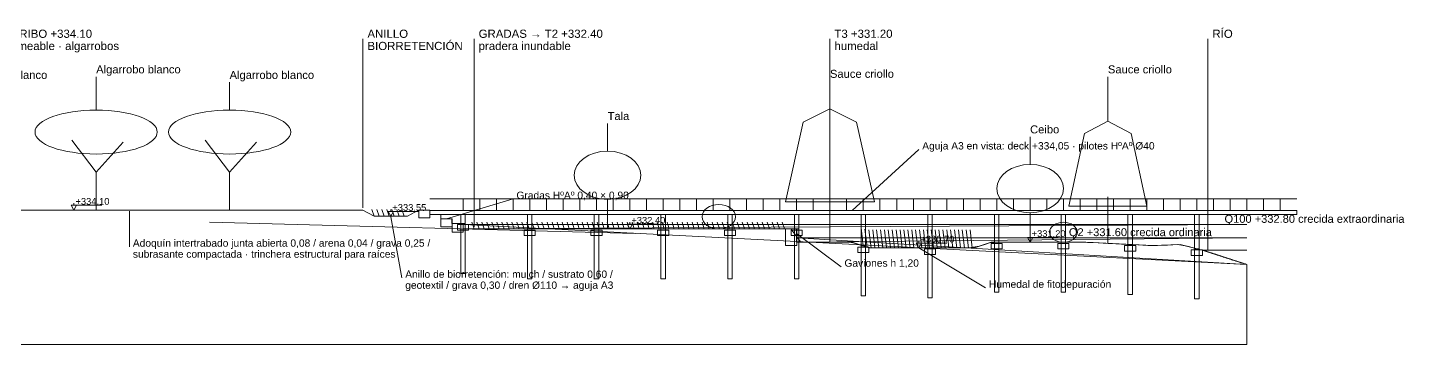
# Model space of a CAD drawing. Header units: metres. Extents: x -1097 to 1588, y -673 to 884.
# Drawn here: x 543.8 to 667.7, y -173 to -144.5 of the extents above; entities that cross this region are included whole.
import ezdxf

# ---------------------------------------------------------------- set-up
doc = ezdxf.new("R2010")
doc.units = ezdxf.units.M
for name, color, linetype, lineweight, plot in [('CORTE-AGUA', 5, 'Continuous', 0, False), ('CORTE-ESTRUCTURA', 30, 'Continuous', 0, False), ('CORTE-TERRENO', 7, 'Continuous', 0, False), ('CORTE-TERRENO_EXIST', 9, 'Continuous', 0, False), ('CORTE-TEXTO', 7, 'Continuous', 0, False), ('CORTE-VEGETACION', 3, 'Continuous', 0, False), ('COTAS', 7, 'Continuous', 0, False), ('SUDS-PASARELA', 30, 'Continuous', 0, False), ('TERRAZAS-GAVIONES', 8, 'Continuous', 0, False)]:
    doc.layers.add(name, color=color, linetype=linetype, lineweight=lineweight, plot=plot)
doc.styles.add('ARIAL', font='arial.ttf')

msp = doc.modelspace()

# ---------------------------------------------------------------- linework, layer by layer
at = {"layer": 'CORTE-AGUA'}
for points in [[(583.07, -162.2), (653.49, -165.8), (652.6, -165.51), (651.71, -165.22), (650.82, -164.93), (649.92, -164.64), (649.03, -164.39), (648.14, -164.16), (647.25, -164.01), (646.36, -164.05), (645.47, -164.08), (644.58, -164.08), (643.69, -164.03), (642.79, -163.99), (641.9, -163.95), (641.01, -163.9), (640.12, -163.86), (639.23, -163.81), (638.34, -163.8), (637.45, -163.8), (636.55, -163.8), (635.66, -163.8), (634.77, -163.8), (633.88, -163.8), (632.99, -163.8), (632.1, -163.8), (631.21, -163.8), (630.32, -163.86), (629.42, -164.16), (628.53, -164.3), (627.64, -164.3), (626.75, -164.3), (625.86, -164.3), (624.97, -164.3), (624.08, -164.3), (623.18, -164.3), (622.29, -164.3), (621.4, -164.3), (620.51, -164.3), (619.62, -164.3), (618.73, -164.04), (617.84, -163.8), (616.94, -163.8), (616.05, -163.8), (615.16, -163.8), (614.27, -163.8), (613.38, -163.8), (612.49, -162.6), (611.6, -162.6), (610.71, -162.6), (609.81, -162.6), (608.92, -162.6), (608.03, -162.6), (607.14, -162.6), (606.25, -162.6), (605.36, -162.6), (604.47, -162.6), (603.57, -162.6), (602.68, -162.6), (601.79, -162.6), (600.9, -162.6), (600.01, -162.6), (599.12, -162.6), (598.23, -162.6), (597.34, -162.6), (596.44, -162.6), (595.55, -162.6), (594.66, -162.6), (593.77, -162.6), (592.88, -162.6), (591.99, -162.6), (591.1, -162.6), (590.2, -162.6), (589.31, -162.6), (588.42, -162.6), (587.53, -162.6), (586.64, -162.6), (585.75, -162.6), (584.86, -162.6), (583.97, -162.6), (653.49, -162.2), (583.07, -162.2)], [(613.02, -163.4), (653.49, -165.8), (652.98, -165.63), (652.47, -165.47), (651.95, -165.3), (651.44, -165.13), (650.93, -164.97), (650.42, -164.8), (649.9, -164.63), (649.39, -164.48), (648.88, -164.35), (648.37, -164.22), (647.85, -164.09), (647.34, -164.01), (646.83, -164.03), (646.32, -164.05), (645.81, -164.07), (645.29, -164.09), (644.78, -164.09), (644.27, -164.06), (643.76, -164.04), (643.24, -164.01), (642.73, -163.99), (642.22, -163.96), (641.71, -163.94), (641.2, -163.91), (640.68, -163.88), (640.17, -163.86), (639.66, -163.83), (639.15, -163.81), (638.63, -163.8), (638.12, -163.8), (637.61, -163.8), (637.1, -163.8), (636.58, -163.8), (636.07, -163.8), (635.56, -163.8), (635.05, -163.8), (634.54, -163.8), (634.02, -163.8), (633.51, -163.8), (633, -163.8), (632.49, -163.8), (631.97, -163.8), (631.46, -163.8), (630.95, -163.8), (630.44, -163.82), (629.93, -163.99), (629.41, -164.16), (628.9, -164.3), (628.39, -164.3), (627.88, -164.3), (627.36, -164.3), (626.85, -164.3), (626.34, -164.3), (625.83, -164.3), (625.31, -164.3), (624.8, -164.3), (624.29, -164.3), (623.78, -164.3), (623.27, -164.3), (622.75, -164.3), (622.24, -164.3), (621.73, -164.3), (621.22, -164.3), (620.7, -164.3), (620.19, -164.3), (619.68, -164.3), (619.17, -164.19), (618.65, -164.02), (618.14, -163.85), (617.63, -163.8), (617.12, -163.8), (616.61, -163.8), (616.09, -163.8), (615.58, -163.8), (615.07, -163.8), (614.56, -163.8), (614.04, -163.8), (613.53, -163.8), (653.49, -163.4), (613.02, -163.4)], [(649.58, -164.5), (653.49, -165.8), (653.44, -165.78), (653.39, -165.77), (653.34, -165.75), (653.29, -165.74), (653.24, -165.72), (653.19, -165.7), (653.14, -165.69), (653.09, -165.67), (653.04, -165.66), (653, -165.64), (652.95, -165.62), (652.9, -165.61), (652.85, -165.59), (652.8, -165.58), (652.75, -165.56), (652.7, -165.54), (652.65, -165.53), (652.6, -165.51), (652.55, -165.49), (652.5, -165.48), (652.45, -165.46), (652.4, -165.45), (652.35, -165.43), (652.3, -165.41), (652.25, -165.4), (652.2, -165.38), (652.15, -165.37), (652.11, -165.35), (652.06, -165.33), (652.01, -165.32), (651.96, -165.3), (651.91, -165.29), (651.86, -165.27), (651.81, -165.25), (651.76, -165.24), (651.71, -165.22), (651.66, -165.21), (651.61, -165.19), (651.56, -165.17), (651.51, -165.16), (651.46, -165.14), (651.41, -165.13), (651.36, -165.11), (651.31, -165.09), (651.27, -165.08), (651.22, -165.06), (651.17, -165.04), (651.12, -165.03), (651.07, -165.01), (651.02, -165), (650.97, -164.98), (650.92, -164.96), (650.87, -164.95), (650.82, -164.93), (650.77, -164.92), (650.72, -164.9), (650.67, -164.88), (650.62, -164.87), (650.57, -164.85), (650.52, -164.84), (650.47, -164.82), (650.42, -164.8), (650.38, -164.79), (650.33, -164.77), (650.28, -164.76), (650.23, -164.74), (650.18, -164.72), (650.13, -164.71), (650.08, -164.69), (650.03, -164.68), (649.98, -164.66), (649.93, -164.64), (649.88, -164.63), (649.83, -164.61), (649.78, -164.59), (649.73, -164.58), (649.68, -164.56), (649.63, -164.55), (653.49, -164.5), (649.58, -164.5)]]:
    msp.add_lwpolyline(points, close=True, dxfattribs=at)
for points in [[(583.07, -162.2), (653.49, -162.2)], [(613.02, -163.4), (653.49, -163.4)], [(649.58, -164.5), (653.49, -164.5)]]:
    msp.add_lwpolyline(points, dxfattribs=at)
at = {"layer": 'CORTE-ESTRUCTURA'}
for points in [[(582.5, -162.2), (583.5, -162.2), (583.5, -162.7), (582.5, -162.7)], [(582.8, -161.3), (583.2, -161.3), (583.2, -162.1), (582.8, -162.1)], [(588.8, -161.3), (589.2, -161.3), (589.2, -162.6), (588.8, -162.6)], [(594.8, -161.3), (595.2, -161.3), (595.2, -162.6), (594.8, -162.6)], [(600.8, -161.3), (601.2, -161.3), (601.2, -162.6), (600.8, -162.6)], [(606.8, -161.3), (607.2, -161.3), (607.2, -162.6), (606.8, -162.6)], [(612.8, -161.3), (613.2, -161.3), (613.2, -162.6), (612.8, -162.6)], [(618.8, -161.3), (619.2, -161.3), (619.2, -164.13), (618.8, -164.13)], [(624.8, -161.3), (625.2, -161.3), (625.2, -164.3), (624.8, -164.3)], [(630.8, -161.3), (631.2, -161.3), (631.2, -163.8), (630.8, -163.8)], [(636.8, -161.3), (637.2, -161.3), (637.2, -163.8), (636.8, -163.8)], [(642.8, -161.3), (643.2, -161.3), (643.2, -164), (642.8, -164)], [(648.8, -161.3), (649.2, -161.3), (649.2, -164.38), (648.8, -164.38)], [(588.5, -162.7), (589.5, -162.7), (589.5, -163.2), (588.5, -163.2)], [(594.5, -162.7), (595.5, -162.7), (595.5, -163.2), (594.5, -163.2)], [(600.5, -162.7), (601.5, -162.7), (601.5, -163.2), (600.5, -163.2)], [(606.5, -162.7), (607.5, -162.7), (607.5, -163.2), (606.5, -163.2)], [(612.5, -162.7), (613.5, -162.7), (613.5, -163.2), (612.5, -163.2)], [(618.5, -164.23), (619.5, -164.23), (619.5, -164.73), (618.5, -164.73)], [(624.5, -164.4), (625.5, -164.4), (625.5, -164.9), (624.5, -164.9)], [(630.5, -163.9), (631.5, -163.9), (631.5, -164.4), (630.5, -164.4)], [(636.5, -163.9), (637.5, -163.9), (637.5, -164.4), (636.5, -164.4)], [(642.5, -164.1), (643.5, -164.1), (643.5, -164.6), (642.5, -164.6)], [(648.5, -164.48), (649.5, -164.48), (649.5, -164.98), (648.5, -164.98)]]:
    msp.add_lwpolyline(points, close=True, dxfattribs=at)
for points in [[(582.8, -162.1), (582.8, -166.6), (583.2, -166.6), (583.2, -162.1)], [(588.8, -162.6), (588.8, -167.1), (589.2, -167.1), (589.2, -162.6)], [(594.8, -162.6), (594.8, -167.1), (595.2, -167.1), (595.2, -162.6)], [(600.8, -162.6), (600.8, -167.1), (601.2, -167.1), (601.2, -162.6)], [(606.8, -162.6), (606.8, -167.1), (607.2, -167.1), (607.2, -162.6)], [(612.8, -162.6), (612.8, -167.1), (613.2, -167.1), (613.2, -162.6)], [(618.8, -164.13), (618.8, -168.63), (619.2, -168.63), (619.2, -164.13)], [(624.8, -164.3), (624.8, -168.8), (625.2, -168.8), (625.2, -164.3)], [(630.8, -163.8), (630.8, -168.3), (631.2, -168.3), (631.2, -163.8)], [(636.8, -163.8), (636.8, -168.3), (637.2, -168.3), (637.2, -163.8)], [(642.8, -164), (642.8, -168.5), (643.2, -168.5), (643.2, -164)], [(648.8, -164.38), (648.8, -168.88), (649.2, -168.88), (649.2, -164.38)]]:
    msp.add_lwpolyline(points, dxfattribs=at)
at = {"layer": 'CORTE-TERRENO'}
for points in [[(533, -160.9), (574, -160.9), (575, -161.45), (578, -161.45), (579, -160.9), (580, -160.9), (580, -161.3), (581, -161.3), (581, -161.7), (582, -161.7), (582, -162.1), (583, -162.1), (583, -162.6), (613, -162.6), (613, -163.8), (618, -163.8), (619.5, -164.3), (629, -164.3), (630.5, -163.8), (639, -163.8), (645, -164.1), (647.49, -164), (649.49, -164.5), (653.49, -165.8), (653.49, -173), (480, -173)], [(533, -160.9), (574, -160.9), (575, -161.45), (578, -161.45), (579, -160.9), (580, -160.9), (580, -161.3), (581, -161.3), (581, -161.7), (582, -161.7), (582, -162.1), (583, -162.1), (583, -162.6), (613, -162.6), (613, -163.8), (618, -163.8), (619.5, -164.3), (629, -164.3), (630.5, -163.8), (639, -163.8), (645, -164.1), (647.49, -164), (649.49, -164.5), (653.49, -165.8)]]:
    msp.add_lwpolyline(points, dxfattribs=at)
at = {"layer": 'CORTE-TERRENO_EXIST'}
msp.add_lwpolyline([(560.2, -162), (598.47, -163)], dxfattribs=at)
at = {"layer": 'CORTE-TEXTO'}
for points in [[(574, -160.7), (574, -145.5)], [(584, -162.4), (584, -145.5)], [(616, -163.6), (616, -145.5)], [(650, -164.47), (650, -145.5)], [(618, -160.95), (624, -155.45)], [(581.5, -161.7), (587.5, -159.9)], [(553, -161), (553, -164.2)], [(576.5, -161.5), (577.5, -167)], [(613, -163), (617, -166)], [(624, -164.3), (630, -167.9)]]:
    msp.add_lwpolyline(points, dxfattribs=at)
at = {"layer": 'CORTE-VEGETACION'}
for points in [[(550, -151.9), (550, -148.9)], [(562, -151.9), (562, -149.4)], [(616, -151.8), (616, -149.3)], [(641, -152.9), (641, -148.9)], [(596, -155.6), (596, -153.1)], [(550, -157.48), (547.8, -154.6)], [(550, -157.48), (552.42, -154.78)], [(562, -157.48), (559.8, -154.6)], [(562, -157.48), (564.42, -154.78)], [(634, -156.8), (634, -154.3)], [(550, -160.9), (550, -157.48)], [(562, -160.9), (562, -157.48)], [(616, -163.8), (616, -159.24)], [(641, -163.9), (641, -159.72)], [(575, -161.45), (574.8, -160.85)], [(575.45, -161.45), (575.25, -160.85)], [(575.9, -161.45), (575.7, -160.85)], [(576.35, -161.45), (576.15, -160.85)], [(576.8, -161.45), (576.6, -160.85)], [(577.25, -161.45), (577.05, -160.85)], [(577.7, -161.45), (577.5, -160.85)], [(596, -162.6), (596, -159.94)], [(584, -162.6), (583.8, -162)], [(584.45, -162.6), (584.25, -162)], [(584.9, -162.6), (584.7, -162)], [(585.35, -162.6), (585.15, -162)], [(585.8, -162.6), (585.6, -162)], [(586.25, -162.6), (586.05, -162)], [(586.7, -162.6), (586.5, -162)], [(587.15, -162.6), (586.95, -162)], [(587.6, -162.6), (587.4, -162)], [(588.05, -162.6), (587.85, -162)], [(588.5, -162.6), (588.3, -162)], [(588.95, -162.6), (588.75, -162)], [(589.4, -162.6), (589.2, -162)], [(589.85, -162.6), (589.65, -162)], [(590.3, -162.6), (590.1, -162)], [(590.75, -162.6), (590.55, -162)], [(591.2, -162.6), (591, -162)], [(591.65, -162.6), (591.45, -162)], [(592.1, -162.6), (591.9, -162)], [(592.55, -162.6), (592.35, -162)], [(593, -162.6), (592.8, -162)], [(593.45, -162.6), (593.25, -162)], [(593.9, -162.6), (593.7, -162)], [(594.35, -162.6), (594.15, -162)], [(594.8, -162.6), (594.6, -162)], [(595.25, -162.6), (595.05, -162)], [(595.7, -162.6), (595.5, -162)], [(596.15, -162.6), (595.95, -162)], [(596.6, -162.6), (596.4, -162)], [(597.05, -162.6), (596.85, -162)], [(597.5, -162.6), (597.3, -162)], [(597.95, -162.6), (597.75, -162)], [(598.4, -162.6), (598.2, -162)], [(598.85, -162.6), (598.65, -162)], [(599.3, -162.6), (599.1, -162)], [(599.75, -162.6), (599.55, -162)], [(600.2, -162.6), (600, -162)], [(600.65, -162.6), (600.45, -162)], [(601.1, -162.6), (600.9, -162)], [(601.55, -162.6), (601.35, -162)], [(602, -162.6), (601.8, -162)], [(602.45, -162.6), (602.25, -162)], [(602.9, -162.6), (602.7, -162)], [(603.35, -162.6), (603.15, -162)], [(603.8, -162.6), (603.6, -162)], [(604.25, -162.6), (604.05, -162)], [(604.7, -162.6), (604.5, -162)], [(605.15, -162.6), (604.95, -162)], [(605.6, -162.6), (605.4, -162)], [(606.05, -162.6), (605.85, -162)], [(606.5, -162.6), (606.3, -162)], [(606.95, -162.6), (606.75, -162)], [(607.4, -162.6), (607.2, -162)], [(607.85, -162.6), (607.65, -162)], [(608.3, -162.6), (608.1, -162)], [(608.75, -162.6), (608.55, -162)], [(609.2, -162.6), (609, -162)], [(609.65, -162.6), (609.45, -162)], [(610.1, -162.6), (609.9, -162)], [(610.55, -162.6), (610.35, -162)], [(611, -162.6), (610.8, -162)], [(611.45, -162.6), (611.25, -162)], [(611.9, -162.6), (611.7, -162)], [(634, -163.8), (634, -161.14)], [(619, -164.13), (618.8, -162.51)], [(619.35, -164.25), (619.15, -162.63)], [(619.7, -164.3), (619.5, -162.68)], [(620.05, -164.3), (619.85, -162.68)], [(620.4, -164.3), (620.2, -162.68)], [(620.75, -164.3), (620.55, -162.68)], [(621.1, -164.3), (620.9, -162.68)], [(621.45, -164.3), (621.25, -162.68)], [(621.8, -164.3), (621.6, -162.68)], [(622.15, -164.3), (621.95, -162.68)], [(622.5, -164.3), (622.3, -162.68)], [(622.85, -164.3), (622.65, -162.68)], [(623.2, -164.3), (623, -162.68)], [(623.55, -164.3), (623.35, -162.68)], [(623.9, -164.3), (623.7, -162.68)], [(624.25, -164.3), (624.05, -162.68)], [(624.6, -164.3), (624.4, -162.68)], [(624.95, -164.3), (624.75, -162.68)], [(625.3, -164.3), (625.1, -162.68)], [(625.65, -164.3), (625.45, -162.68)], [(626, -164.3), (625.8, -162.68)], [(626.35, -164.3), (626.15, -162.68)], [(626.7, -164.3), (626.5, -162.68)], [(627.05, -164.3), (626.85, -162.68)], [(627.4, -164.3), (627.2, -162.68)], [(627.75, -164.3), (627.55, -162.68)], [(628.1, -164.3), (627.9, -162.68)], [(628.45, -164.3), (628.25, -162.68)], [(628.8, -164.3), (628.6, -162.68)]]:
    msp.add_lwpolyline(points, dxfattribs=at)
for points in [[(612, -160.15), (613.6, -153), (616, -151.8), (618.4, -153), (620, -160.15)], [(637.5, -160.56), (638.9, -154), (641, -152.9), (643.1, -154), (644.5, -160.56)]]:
    msp.add_lwpolyline(points, close=True, dxfattribs=at)
for centre, major_axis, ratio in [((550, -153.88), (5.5, 0), 0.36), ((562, -153.88), (5.5, 0), 0.36), ((596, -157.77), (3, 0), 0.723333), ((634, -158.97), (3, 0), 0.723333), ((606, -161.5), (1.5, 0), 0.733333), ((637, -162.9), (1.25, 0), 0.72)]:
    msp.add_ellipse(centre, major_axis=major_axis, ratio=ratio, dxfattribs=at)
at = {"layer": 'COTAS'}
for points in [[(547.76, -160.47), (548.24, -160.47), (548, -160.9)], [(576.26, -161.02), (576.74, -161.02), (576.5, -161.45)], [(597.76, -162.17), (598.24, -162.17), (598, -162.6)], [(633.76, -163.37), (634.24, -163.37), (634, -163.8)], [(623.76, -163.87), (624.24, -163.87), (624, -164.3)]]:
    msp.add_lwpolyline(points, close=True, dxfattribs=at)
for points in [[(548, -160.47), (548, -160.29)], [(548, -160.47), (550.52, -160.47)], [(576.5, -161.02), (576.5, -160.84)], [(576.5, -161.02), (579.02, -161.02)], [(598, -162.17), (598, -161.99)], [(598, -162.17), (600.52, -162.17)], [(634, -163.37), (634, -163.19)], [(634, -163.37), (636.52, -163.37)], [(624, -163.87), (624, -163.69)], [(624, -163.87), (626.52, -163.87)]]:
    msp.add_lwpolyline(points, dxfattribs=at)
at = {"layer": 'SUDS-PASARELA'}
for points in [[(580, -159.9), (658, -159.9)], [(583, -160.95), (583, -159.9)], [(584.5, -160.95), (584.5, -159.9)], [(586, -160.95), (586, -159.9)], [(587.5, -160.95), (587.5, -159.9)], [(589, -160.95), (589, -159.9)], [(590.5, -160.95), (590.5, -159.9)], [(592, -160.95), (592, -159.9)], [(593.5, -160.95), (593.5, -159.9)], [(595, -160.95), (595, -159.9)], [(596.5, -160.95), (596.5, -159.9)], [(598, -160.95), (598, -159.9)], [(599.5, -160.95), (599.5, -159.9)], [(601, -160.95), (601, -159.9)], [(602.5, -160.95), (602.5, -159.9)], [(604, -160.95), (604, -159.9)], [(605.5, -160.95), (605.5, -159.9)], [(607, -160.95), (607, -159.9)], [(608.5, -160.95), (608.5, -159.9)], [(610, -160.95), (610, -159.9)], [(611.5, -160.95), (611.5, -159.9)], [(613, -160.95), (613, -159.9)], [(614.5, -160.95), (614.5, -159.9)], [(616, -160.95), (616, -159.9)], [(617.5, -160.95), (617.5, -159.9)], [(619, -160.95), (619, -159.9)], [(620.5, -160.95), (620.5, -159.9)], [(622, -160.95), (622, -159.9)], [(623.5, -160.95), (623.5, -159.9)], [(625, -160.95), (625, -159.9)], [(626.5, -160.95), (626.5, -159.9)], [(628, -160.95), (628, -159.9)], [(629.5, -160.95), (629.5, -159.9)], [(631, -160.95), (631, -159.9)], [(632.5, -160.95), (632.5, -159.9)], [(634, -160.95), (634, -159.9)], [(635.5, -160.95), (635.5, -159.9)], [(637, -160.95), (637, -159.9)], [(638.5, -160.95), (638.5, -159.9)], [(640, -160.95), (640, -159.9)], [(641.5, -160.95), (641.5, -159.9)], [(643, -160.95), (643, -159.9)], [(644.5, -160.95), (644.5, -159.9)], [(646, -160.95), (646, -159.9)], [(647.5, -160.95), (647.5, -159.9)], [(649, -160.95), (649, -159.9)], [(650.5, -160.95), (650.5, -159.9)], [(652, -160.95), (652, -159.9)], [(653.5, -160.95), (653.5, -159.9)], [(655, -160.95), (655, -159.9)], [(656.5, -160.95), (656.5, -159.9)]]:
    msp.add_lwpolyline(points, dxfattribs=at)
msp.add_lwpolyline([(580, -160.95), (658, -160.95), (658, -161.3), (580, -161.3)], close=True, dxfattribs=at)
at = {"layer": 'TERRAZAS-GAVIONES'}
for points in [[(579.01, -161.6), (580.01, -161.6), (580.01, -160.9), (579.01, -160.9)], [(581.01, -162.4), (582.01, -162.4), (582.01, -161.7), (581.01, -161.7)], [(582.01, -162.9), (583.01, -162.9), (583.01, -162.1), (582.01, -162.1)], [(612.01, -164.1), (613.01, -164.1), (613.01, -162.6), (612.01, -162.6)]]:
    msp.add_lwpolyline(points, close=True, dxfattribs=at)
for points in [[(579.01, -161.6), (580.01, -161.6), (580.01, -160.9), (579.01, -160.9), (579.01, -161.6)], [(581.01, -162.4), (582.01, -162.4), (582.01, -161.7), (581.01, -161.7), (581.01, -162.4)], [(582.01, -162.9), (583.01, -162.9), (583.01, -162.1), (582.01, -162.1), (582.01, -162.9)], [(612.01, -164.1), (613.01, -164.1), (613.01, -162.6), (612.01, -162.6), (612.01, -164.1)]]:
    msp.add_lwpolyline(points, dxfattribs=at)

# ---------------------------------------------------------------- texts
at = {"layer": 'CORTE-AGUA', "style": 'ARIAL'}
for s, p in [('Q100 +332.80 crecida extraordinaria', (651.49, -162.05)), ('Q2 +331.60 crecida ordinaria', (637.49, -163.25))]:
    msp.add_text(s, height=0.7125, dxfattribs=at).set_placement(p)
at = {"layer": 'CORTE-TEXTO', "style": 'ARIAL'}
for s, height, p in [('PLAZA DE ARRIBO +334.10', 0.7362, (536.4, -145.4)), ('ANILLO', 0.736, (574.4, -145.4)), ('GRADAS → T2 +332.40', 0.7362, (584.4, -145.4)), ('T3 +331.20', 0.736, (616.4, -145.4)), ('RÍO', 0.736, (650.4, -145.4)), ('pavimento permeable · algarrobos', 0.7362, (536.4, -146.5)), ('BIORRETENCIÓN', 0.7362, (574.4, -146.5)), ('pradera inundable', 0.7362, (584.4, -146.5)), ('humedal', 0.736, (616.4, -146.5)), ('Algarrobo blanco', 0.72, (538, -149.1)), ('Algarrobo blanco', 0.72, (550, -148.6)), ('Algarrobo blanco', 0.72, (562, -149.1)), ('Sauce criollo', 0.72, (616, -149)), ('Sauce criollo', 0.72, (641, -148.6)), ('Tala', 0.72, (596, -152.8)), ('Ceibo', 0.72, (634, -154)), ('Aguja A3 en vista: deck +334,05 · pilotes HºAº Ø40', 0.6587, (624.3, -155.45)), ('Gradas HºAº 0,40 × 0,90', 0.6587, (587.8, -159.9)), ('Adoquín intertrabado junta abierta 0,08 / arena 0,04 / grava 0,25 /', 0.6587, (553.3, -164.2)), ('subrasante compactada · trinchera estructural para raíces', 0.6587, (553.3, -165.19)), ('Gaviones h 1,20', 0.6587, (617.3, -166)), ('Anillo de biorretención: mulch / sustrato 0,60 /', 0.6587, (577.8, -167)), ('geotextil / grava 0,30 / dren Ø110 → aguja A3', 0.6587, (577.8, -167.99)), ('Humedal de fitodepuración', 0.6587, (630.3, -167.9))]:
    msp.add_text(s, height=height, dxfattribs=at).set_placement(p)
at = {"layer": 'COTAS', "style": 'ARIAL'}
for s, p in [('+334.10', (548.14, -160.42)), ('+333.55', (576.64, -160.97)), ('+332.40', (598.14, -162.12)), ('+330.70', (624.14, -163.82)), ('+331.20', (634.14, -163.32))]:
    msp.add_text(s, height=0.6, dxfattribs=at).set_placement(p)

doc.saveas('drawing.dxf')
